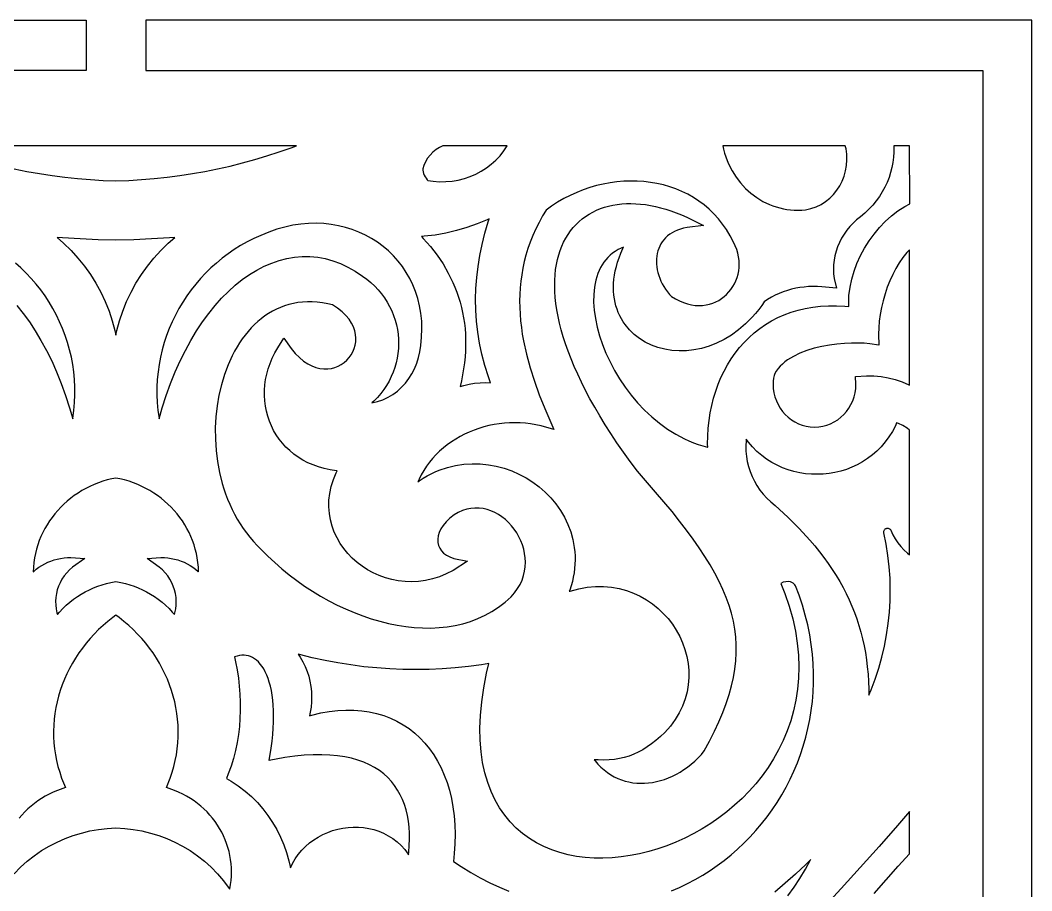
# Model space of a CAD drawing. Extents: x -375 to 375, y -1025 to 1025.
# Drawn here: x -207.8 to -125, y 853.7 to 925 of the extents above; entities that cross this region are included whole.
import ezdxf

# ---------------------------------------------------------------- set-up
doc = ezdxf.new("R2010")
doc.units = 0
doc.layers.add('LAYER_10', color=1, linetype='CONTINUOUS')

msp = doc.modelspace()

# ---------------------------------------------------------------- linework, layer by layer
at = {"layer": 'LAYER_10'}
for points in [[(-202.446, 925), (-202.446, 920.889), (-271, 920.889), (-271, 695.576), (-275, 695.576), (-275, 925)], [(-197.556, 925), (-197.556, 920.889), (-129.002, 920.889), (-129.002, 695.576), (-125.002, 695.576), (-125.002, 925)], [(-174.473, 913.701), (-174.645, 913.418), (-174.783, 913.115), (-174.872, 912.832), (-174.867, 912.728), (-174.844, 912.585), (-174.806, 912.446), (-174.753, 912.311), (-174.687, 912.181), (-174.607, 912.058), (-174.514, 911.943), (-174.465, 911.894), (-174.023, 911.823), (-173.499, 911.783), (-172.979, 911.786), (-172.466, 911.831), (-171.962, 911.916), (-171.469, 912.04), (-170.991, 912.203), (-170.528, 912.402), (-170.085, 912.636), (-169.662, 912.905), (-169.264, 913.208), (-168.891, 913.541), (-168.546, 913.906), (-168.232, 914.299), (-167.951, 914.721), (-167.951, 914.722), (-173.23, 914.722), (-173.491, 914.594), (-173.776, 914.412), (-174.037, 914.201), (-174.27, 913.963)], [(-137.247, 910.947), (-137.483, 910.576), (-137.744, 910.216), (-138.029, 909.868), (-138.339, 909.533), (-138.674, 909.211), (-139.029, 908.907), (-139.346, 908.654), (-139.632, 908.39), (-139.898, 908.105), (-140.144, 907.802), (-140.369, 907.483), (-140.57, 907.15), (-140.748, 906.806), (-140.9, 906.451), (-141.027, 906.088), (-141.125, 905.72), (-141.196, 905.347), (-141.237, 904.973), (-141.249, 904.599), (-141.229, 904.227), (-141.177, 903.858), (-140.99, 903.057), (-142.182, 903.185), (-142.55, 903.202), (-142.916, 903.205), (-143.277, 903.191), (-143.634, 903.162), (-143.986, 903.116), (-144.333, 903.054), (-144.675, 902.975), (-145.013, 902.878), (-145.347, 902.765), (-145.677, 902.634), (-146.002, 902.484), (-146.323, 902.317), (-146.639, 902.13), (-146.909, 901.953), (-147.115, 901.654), (-147.366, 901.319), (-147.624, 901), (-147.891, 900.696), (-148.437, 900.143), (-149.008, 899.654), (-149.596, 899.228), (-150.198, 898.865), (-150.811, 898.564), (-151.429, 898.323), (-152.05, 898.141), (-152.67, 898.017), (-153.284, 897.949), (-153.89, 897.936), (-154.483, 897.977), (-155.06, 898.07), (-155.616, 898.215), (-156.148, 898.409), (-156.652, 898.653), (-157.125, 898.944), (-157.561, 899.282), (-157.957, 899.665), (-158.306, 900.089), (-158.466, 900.321), (-158.611, 900.561), (-158.742, 900.811), (-158.86, 901.07), (-158.963, 901.339), (-159.052, 901.617), (-159.125, 901.903), (-159.182, 902.199), (-159.223, 902.502), (-159.247, 902.814), (-159.255, 903.133), (-159.244, 903.46), (-159.216, 903.794), (-159.169, 904.134), (-159.104, 904.481), (-159.02, 904.835), (-158.916, 905.195), (-158.793, 905.561), (-158.649, 905.933), (-158.485, 906.31), (-158.43, 906.423), (-158.621, 906.345), (-158.871, 906.22), (-159.105, 906.081), (-159.323, 905.929), (-159.525, 905.763), (-159.713, 905.584), (-159.885, 905.393), (-160.044, 905.19), (-160.188, 904.974), (-160.318, 904.747), (-160.435, 904.508), (-160.538, 904.259), (-160.628, 903.998), (-160.704, 903.728), (-160.766, 903.447), (-160.815, 903.162), (-160.874, 902.553), (-160.88, 901.918), (-160.835, 901.258), (-160.738, 900.578), (-160.592, 899.881), (-160.398, 899.174), (-160.157, 898.46), (-159.87, 897.745), (-159.539, 897.033), (-159.166, 896.329), (-158.751, 895.638), (-158.297, 894.964), (-157.806, 894.312), (-157.278, 893.686), (-156.716, 893.09), (-156.121, 892.531), (-155.494, 892.011), (-154.838, 891.535), (-154.151, 891.106), (-153.801, 890.913), (-153.443, 890.732), (-153.078, 890.566), (-152.708, 890.414), (-152.331, 890.278), (-151.949, 890.158), (-151.561, 890.053), (-151.537, 890.048), (-151.545, 890.308), (-151.534, 890.961), (-151.495, 891.603), (-151.428, 892.235), (-151.333, 892.856), (-151.21, 893.464), (-151.06, 894.058), (-150.884, 894.638), (-150.681, 895.202), (-150.452, 895.75), (-150.197, 896.28), (-149.917, 896.792), (-149.611, 897.284), (-149.281, 897.755), (-148.927, 898.205), (-148.549, 898.632), (-148.147, 899.035), (-147.722, 899.413), (-147.275, 899.765), (-146.805, 900.09), (-146.313, 900.387), (-145.801, 900.654), (-145.267, 900.892), (-144.713, 901.098), (-144.14, 901.273), (-143.547, 901.414), (-142.936, 901.521), (-142.306, 901.593), (-141.659, 901.629), (-140.994, 901.629), (-140.312, 901.591), (-139.983, 901.554), (-139.993, 901.826), (-139.969, 902.479), (-139.885, 903.14), (-139.747, 903.799), (-139.556, 904.453), (-139.315, 905.098), (-139.029, 905.728), (-138.699, 906.341), (-138.328, 906.93), (-137.92, 907.493), (-137.476, 908.025), (-137, 908.52), (-136.495, 908.976), (-135.962, 909.386), (-135.404, 909.746), (-135, 909.959), (-135.002, 914.722), (-136.3, 914.722), (-136.294, 914.631), (-136.294, 914.203), (-136.32, 913.778), (-136.374, 913.355), (-136.454, 912.937), (-136.561, 912.524), (-136.693, 912.118), (-136.852, 911.719), (-137.037, 911.328)], [(-150.297, 914.722), (-150.235, 914.433), (-150.152, 914.122), (-150.056, 913.818), (-149.947, 913.521), (-149.827, 913.235), (-149.545, 912.678), (-149.219, 912.158), (-148.851, 911.676), (-148.442, 911.234), (-147.998, 910.834), (-147.521, 910.48), (-147.013, 910.173), (-146.476, 909.916), (-146.204, 909.809), (-145.922, 909.714), (-145.636, 909.634), (-145.345, 909.567), (-145.05, 909.516), (-144.751, 909.479), (-144.448, 909.457), (-144.142, 909.451), (-143.833, 909.461), (-143.534, 909.486), (-143.084, 909.584), (-142.659, 909.731), (-142.26, 909.924), (-141.89, 910.158), (-141.549, 910.43), (-141.241, 910.738), (-140.966, 911.077), (-140.727, 911.444), (-140.526, 911.836), (-140.364, 912.247), (-140.243, 912.676), (-140.166, 913.117), (-140.133, 913.567), (-140.148, 914.023), (-140.211, 914.481), (-140.271, 914.722)], [(-153.387, 869.436), (-153.599, 868.862), (-153.869, 868.298), (-154.2, 867.747), (-154.591, 867.214), (-155.045, 866.698), (-155.417, 866.354), (-155.777, 866.045), (-156.136, 865.763), (-156.496, 865.509), (-156.858, 865.282), (-157.224, 865.081), (-157.597, 864.909), (-157.978, 864.763), (-158.369, 864.644), (-158.77, 864.552), (-159.184, 864.487), (-159.611, 864.447), (-160.054, 864.432), (-160.515, 864.442), (-160.826, 864.464), (-160.764, 864.382), (-160.527, 864.107), (-160.279, 863.856), (-160.021, 863.627), (-159.753, 863.421), (-159.477, 863.238), (-159.193, 863.076), (-158.901, 862.936), (-158.602, 862.817), (-158.298, 862.719), (-157.987, 862.642), (-157.672, 862.585), (-157.353, 862.549), (-157.031, 862.533), (-156.706, 862.538), (-156.379, 862.562), (-156.051, 862.606), (-155.722, 862.67), (-155.395, 862.753), (-155.068, 862.856), (-154.744, 862.978), (-154.422, 863.118), (-154.105, 863.278), (-153.792, 863.456), (-153.484, 863.652), (-153.183, 863.866), (-152.889, 864.098), (-152.603, 864.348), (-152.326, 864.616), (-152.058, 864.9), (-151.817, 865.183), (-151.385, 865.985), (-150.981, 866.789), (-150.619, 867.571), (-150.299, 868.332), (-150.021, 869.074), (-149.783, 869.799), (-149.587, 870.508), (-149.43, 871.202), (-149.314, 871.884), (-149.237, 872.555), (-149.2, 873.216), (-149.202, 873.871), (-149.242, 874.519), (-149.321, 875.164), (-149.439, 875.808), (-149.595, 876.451), (-149.79, 877.097), (-150.023, 877.746), (-150.294, 878.4), (-150.605, 879.061), (-150.953, 879.73), (-151.34, 880.409), (-151.765, 881.1), (-152.229, 881.803), (-152.73, 882.52), (-153.27, 883.254), (-153.847, 884.004), (-154.461, 884.772), (-155.802, 886.373), (-157.301, 888.076), (-157.891, 888.872), (-158.446, 889.647), (-158.971, 890.408), (-159.468, 891.157), (-159.937, 891.892), (-160.379, 892.613), (-160.793, 893.322), (-161.18, 894.017), (-161.541, 894.698), (-161.876, 895.366), (-162.185, 896.021), (-162.469, 896.661), (-162.729, 897.288), (-162.964, 897.901), (-163.176, 898.5), (-163.363, 899.086), (-163.528, 899.657), (-163.67, 900.214), (-163.79, 900.758), (-163.888, 901.287), (-163.964, 901.802), (-164.02, 902.303), (-164.054, 902.789), (-164.068, 903.261), (-164.062, 903.718), (-164.037, 904.161), (-163.992, 904.59), (-163.928, 905.003), (-163.845, 905.402), (-163.744, 905.785), (-163.625, 906.153), (-163.488, 906.506), (-163.335, 906.843), (-163.164, 907.164), (-162.977, 907.469), (-162.775, 907.757), (-162.557, 908.029), (-162.324, 908.283), (-162.076, 908.521), (-161.815, 908.741), (-161.541, 908.944), (-161.255, 909.129), (-160.956, 909.296), (-160.646, 909.446), (-160.325, 909.577), (-159.994, 909.691), (-159.653, 909.787), (-159.303, 909.865), (-158.945, 909.924), (-158.578, 909.966), (-158.203, 909.99), (-157.821, 909.996), (-157.432, 909.984), (-157.036, 909.954), (-156.635, 909.906), (-156.228, 909.84), (-155.815, 909.756), (-155.398, 909.653), (-154.977, 909.533), (-154.552, 909.394), (-154.123, 909.237), (-153.691, 909.062), (-153.257, 908.868), (-151.894, 908.206), (-153.227, 908.033), (-153.51, 907.977), (-153.774, 907.905), (-154.02, 907.817), (-154.248, 907.716), (-154.458, 907.603), (-154.651, 907.476), (-154.826, 907.339), (-154.986, 907.191), (-155.129, 907.033), (-155.257, 906.866), (-155.37, 906.69), (-155.467, 906.506), (-155.55, 906.314), (-155.617, 906.115), (-155.67, 905.909), (-155.708, 905.697), (-155.73, 905.48), (-155.738, 905.259), (-155.731, 905.033), (-155.708, 904.805), (-155.671, 904.575), (-155.618, 904.344), (-155.551, 904.112), (-155.468, 903.881), (-155.37, 903.652), (-155.258, 903.424), (-155.13, 903.2), (-154.988, 902.98), (-154.831, 902.764), (-154.659, 902.554), (-154.496, 902.377), (-154.181, 902.188), (-153.843, 902.017), (-153.511, 901.88), (-153.185, 901.776), (-152.866, 901.704), (-152.554, 901.66), (-152.251, 901.644), (-151.957, 901.656), (-151.672, 901.692), (-151.397, 901.753), (-151.132, 901.836), (-150.879, 901.941), (-150.637, 902.067), (-150.408, 902.212), (-150.193, 902.375), (-149.992, 902.556), (-149.806, 902.753), (-149.636, 902.964), (-149.483, 903.19), (-149.348, 903.427), (-149.231, 903.676), (-149.134, 903.935), (-149.057, 904.203), (-149.002, 904.478), (-148.968, 904.76), (-148.958, 905.048), (-148.971, 905.34), (-149.008, 905.635), (-149.071, 905.932), (-149.161, 906.231), (-149.278, 906.529), (-149.427, 906.835), (-149.701, 907.363), (-149.999, 907.856), (-150.322, 908.319), (-150.668, 908.753), (-151.037, 909.158), (-151.427, 909.534), (-151.838, 909.881), (-152.267, 910.199), (-152.713, 910.49), (-153.177, 910.751), (-153.655, 910.985), (-154.147, 911.19), (-154.651, 911.367), (-155.167, 911.515), (-155.692, 911.636), (-156.226, 911.728), (-156.767, 911.792), (-157.314, 911.829), (-157.866, 911.837), (-158.42, 911.817), (-158.976, 911.77), (-159.532, 911.694), (-160.087, 911.591), (-160.64, 911.461), (-161.189, 911.302), (-161.733, 911.117), (-162.27, 910.903), (-162.799, 910.663), (-163.318, 910.395), (-163.827, 910.101), (-164.324, 909.779), (-164.763, 909.463), (-165.055, 908.978), (-165.348, 908.445), (-165.614, 907.912), (-165.854, 907.378), (-166.068, 906.845), (-166.257, 906.311), (-166.421, 905.777), (-166.562, 905.242), (-166.679, 904.707), (-166.774, 904.17), (-166.848, 903.634), (-166.9, 903.096), (-166.931, 902.557), (-166.942, 902.018), (-166.934, 901.477), (-166.907, 900.935), (-166.862, 900.392), (-166.8, 899.848), (-166.72, 899.302), (-166.624, 898.758), (-166.384, 897.658), (-166.086, 896.556), (-165.735, 895.448), (-165.334, 894.335), (-164.89, 893.217), (-164.151, 891.497), (-165.189, 891.789), (-165.613, 891.885), (-166.039, 891.959), (-166.468, 892.012), (-166.898, 892.045), (-167.329, 892.056), (-167.758, 892.048), (-168.186, 892.019), (-168.612, 891.971), (-169.034, 891.903), (-169.452, 891.816), (-169.865, 891.711), (-170.271, 891.588), (-170.671, 891.446), (-171.062, 891.287), (-171.444, 891.111), (-171.816, 890.918), (-172.178, 890.709), (-172.527, 890.484), (-172.864, 890.243), (-173.188, 889.986), (-173.496, 889.715), (-173.79, 889.43), (-174.067, 889.13), (-174.328, 888.816), (-174.57, 888.49), (-174.794, 888.15), (-174.998, 887.797), (-175.181, 887.432), (-175.272, 887.222), (-175.16, 887.302), (-174.841, 887.507), (-174.518, 887.696), (-174.192, 887.867), (-173.862, 888.022), (-173.528, 888.161), (-172.861, 888.387), (-172.187, 888.551), (-171.51, 888.654), (-170.835, 888.697), (-170.165, 888.684), (-169.502, 888.616), (-168.851, 888.496), (-168.214, 888.325), (-167.593, 888.106), (-166.993, 887.842), (-166.416, 887.533), (-165.864, 887.183), (-165.342, 886.793), (-164.852, 886.366), (-164.397, 885.902), (-163.98, 885.405), (-163.605, 884.877), (-163.274, 884.318), (-162.991, 883.732), (-162.759, 883.121), (-162.582, 882.486), (-162.463, 881.835), (-162.426, 881.496), (-162.404, 881.157), (-162.399, 880.815), (-162.41, 880.468), (-162.438, 880.118), (-162.482, 879.766), (-162.545, 879.41), (-162.625, 879.053), (-162.724, 878.693), (-162.841, 878.332), (-162.872, 878.249), (-162.799, 878.275), (-162.094, 878.46), (-161.402, 878.58), (-160.724, 878.639), (-160.063, 878.639), (-159.421, 878.583), (-158.799, 878.473), (-158.2, 878.312), (-157.625, 878.104), (-157.076, 877.851), (-156.556, 877.556), (-156.064, 877.222), (-155.604, 876.851), (-155.177, 876.448), (-154.785, 876.013), (-154.428, 875.551), (-154.11, 875.064), (-153.831, 874.555), (-153.593, 874.026), (-153.399, 873.481), (-153.249, 872.922), (-153.145, 872.351), (-153.09, 871.773), (-153.084, 871.189), (-153.131, 870.603), (-153.231, 870.017)], [(-171.813, 895.018), (-171.506, 895.111), (-171.067, 895.212), (-170.624, 895.283), (-170.177, 895.325), (-169.728, 895.337), (-169.319, 895.32), (-169.49, 895.8), (-169.781, 896.734), (-170.024, 897.656), (-170.22, 898.567), (-170.37, 899.472), (-170.474, 900.37), (-170.534, 901.264), (-170.55, 902.155), (-170.523, 903.047), (-170.454, 903.94), (-170.344, 904.836), (-170.194, 905.738), (-170.005, 906.647), (-169.777, 907.565), (-169.511, 908.496), (-169.429, 908.752), (-169.592, 908.673), (-170.416, 908.328), (-171.258, 908.029), (-172.115, 907.778), (-172.986, 907.574), (-173.868, 907.419), (-174.759, 907.313), (-174.983, 907.298), (-174.827, 907.139), (-174.24, 906.466), (-173.702, 905.77), (-173.216, 905.049), (-172.782, 904.303), (-172.404, 903.535), (-172.234, 903.138), (-172.079, 902.737), (-171.939, 902.33), (-171.814, 901.917), (-171.703, 901.497), (-171.608, 901.071), (-171.528, 900.639), (-171.463, 900.201), (-171.414, 899.756), (-171.381, 899.305), (-171.364, 898.848), (-171.363, 898.384), (-171.379, 897.915), (-171.411, 897.439), (-171.46, 896.957), (-171.525, 896.468), (-171.608, 895.973), (-171.708, 895.472)], [(-179.127, 903.52), (-178.812, 903.228), (-178.52, 902.921), (-178.252, 902.6), (-178.007, 902.267), (-177.786, 901.923), (-177.589, 901.569), (-177.414, 901.206), (-177.264, 900.835), (-177.137, 900.457), (-177.034, 900.074), (-176.954, 899.687), (-176.898, 899.297), (-176.865, 898.904), (-176.856, 898.511), (-176.871, 898.117), (-176.909, 897.725), (-176.971, 897.335), (-177.056, 896.949), (-177.165, 896.568), (-177.297, 896.192), (-177.453, 895.823), (-177.633, 895.463), (-177.835, 895.111), (-178.062, 894.77), (-178.311, 894.441), (-178.584, 894.124), (-178.88, 893.821), (-179.049, 893.668), (-178.587, 893.781), (-178.14, 893.938), (-177.717, 894.137), (-177.319, 894.373), (-176.948, 894.646), (-176.605, 894.953), (-176.292, 895.292), (-176.009, 895.66), (-175.758, 896.056), (-175.541, 896.476), (-175.359, 896.92), (-175.214, 897.384), (-175.107, 897.866), (-175.038, 898.373), (-174.967, 899.062), (-174.942, 899.729), (-174.963, 900.379), (-175.026, 901.01), (-175.13, 901.622), (-175.275, 902.213), (-175.458, 902.783), (-175.677, 903.332), (-175.932, 903.857), (-176.22, 904.359), (-176.541, 904.836), (-176.893, 905.288), (-177.274, 905.713), (-177.683, 906.111), (-178.119, 906.48), (-178.579, 906.819), (-179.063, 907.128), (-179.569, 907.406), (-180.096, 907.65), (-180.642, 907.861), (-181.205, 908.038), (-181.784, 908.178), (-182.378, 908.282), (-182.985, 908.348), (-183.603, 908.375), (-184.231, 908.362), (-184.868, 908.309), (-185.512, 908.213), (-186.162, 908.074), (-186.815, 907.891), (-187.472, 907.662), (-188.134, 907.385), (-188.701, 907.13), (-189.252, 906.851), (-189.788, 906.549), (-190.308, 906.225), (-190.813, 905.88), (-191.3, 905.513), (-191.77, 905.126), (-192.223, 904.721), (-192.656, 904.296), (-193.071, 903.854), (-193.466, 903.394), (-193.841, 902.918), (-194.195, 902.427), (-194.528, 901.92), (-194.838, 901.4), (-195.127, 900.866), (-195.392, 900.32), (-195.633, 899.762), (-195.85, 899.193), (-196.042, 898.614), (-196.209, 898.025), (-196.35, 897.427), (-196.464, 896.821), (-196.551, 896.208), (-196.611, 895.588), (-196.642, 894.962), (-196.644, 894.331), (-196.617, 893.695), (-196.56, 893.056), (-196.472, 892.414), (-196.465, 892.375), (-196.209, 893.267), (-195.879, 894.286), (-195.523, 895.266), (-195.142, 896.207), (-194.738, 897.108), (-194.311, 897.968), (-193.863, 898.787), (-193.395, 899.564), (-192.908, 900.298), (-192.404, 900.988), (-191.882, 901.635), (-191.345, 902.236), (-190.794, 902.792), (-190.229, 903.302), (-189.653, 903.764), (-189.065, 904.178), (-188.467, 904.544), (-187.86, 904.86), (-187.246, 905.125), (-186.626, 905.339), (-186, 905.5), (-185.372, 905.608), (-184.741, 905.661), (-184.109, 905.659), (-183.479, 905.602), (-182.852, 905.487), (-182.229, 905.315), (-181.613, 905.086), (-181.004, 904.799), (-180.404, 904.453), (-179.821, 904.052), (-179.465, 903.796)], [(-199.437, 901.197), (-199.124, 901.974), (-198.765, 902.73), (-198.361, 903.466), (-197.914, 904.178), (-197.425, 904.865), (-196.893, 905.524), (-196.321, 906.155), (-195.709, 906.754), (-195.182, 907.214), (-195.624, 907.179), (-197.079, 907.092), (-198.537, 907.034), (-200, 907.003), (-201.463, 907.034), (-202.921, 907.092), (-204.376, 907.179), (-204.818, 907.214), (-204.29, 906.754), (-203.679, 906.155), (-203.107, 905.524), (-202.575, 904.865), (-202.086, 904.178), (-201.639, 903.466), (-201.235, 902.73), (-200.876, 901.974), (-200.563, 901.197), (-200.297, 900.404), (-200.078, 899.594), (-200, 899.218), (-199.922, 899.594), (-199.703, 900.404)], [(-135.002, 895.113), (-135.002, 906.217), (-135.223, 905.986), (-135.547, 905.585), (-135.85, 905.149), (-136.13, 904.683), (-136.388, 904.189), (-136.622, 903.674), (-136.831, 903.14), (-137.015, 902.594), (-137.173, 902.039), (-137.304, 901.479), (-137.408, 900.92), (-137.485, 900.366), (-137.533, 899.821), (-137.552, 899.291), (-137.535, 898.408), (-138.272, 898.514), (-138.717, 898.552), (-139.218, 898.571), (-139.766, 898.569), (-140.348, 898.542), (-140.955, 898.489), (-141.575, 898.406), (-142.199, 898.293), (-142.815, 898.146), (-143.414, 897.964), (-143.984, 897.744), (-144.52, 897.485), (-144.765, 897.343), (-144.999, 897.19), (-145.219, 897.027), (-145.423, 896.853), (-145.611, 896.67), (-145.781, 896.477), (-145.932, 896.273), (-146.05, 896.082), (-146.1, 895.911), (-146.146, 895.694), (-146.175, 895.462), (-146.186, 895.22), (-146.168, 894.858), (-146.116, 894.507), (-146.033, 894.169), (-145.918, 893.844), (-145.775, 893.536), (-145.605, 893.245), (-145.409, 892.973), (-145.19, 892.723), (-144.949, 892.495), (-144.687, 892.292), (-144.407, 892.116), (-144.111, 891.967), (-143.8, 891.849), (-143.475, 891.762), (-143.138, 891.709), (-142.791, 891.691), (-142.444, 891.709), (-142.107, 891.762), (-141.783, 891.849), (-141.471, 891.967), (-141.175, 892.116), (-140.895, 892.292), (-140.634, 892.495), (-140.392, 892.723), (-140.173, 892.973), (-139.977, 893.245), (-139.807, 893.536), (-139.664, 893.844), (-139.55, 894.169), (-139.466, 894.507), (-139.414, 894.858), (-139.397, 895.219), (-139.428, 895.825), (-138.542, 895.89), (-137.941, 895.885), (-137.345, 895.831), (-136.757, 895.73), (-136.18, 895.582), (-135.618, 895.389), (-135.074, 895.151)], [(-180.355, 898.684), (-180.345, 898.979), (-180.372, 899.281), (-180.44, 899.587), (-180.55, 899.898), (-180.707, 900.21), (-180.913, 900.523), (-181.171, 900.833), (-181.485, 901.139), (-181.859, 901.436), (-182.261, 901.701), (-182.658, 901.793), (-183.089, 901.868), (-183.511, 901.919), (-183.922, 901.945), (-184.324, 901.947), (-184.716, 901.925), (-185.098, 901.881), (-185.47, 901.815), (-185.832, 901.728), (-186.185, 901.62), (-186.528, 901.492), (-186.861, 901.345), (-187.185, 901.178), (-187.499, 900.993), (-187.803, 900.791), (-188.097, 900.57), (-188.382, 900.333), (-188.656, 900.08), (-188.92, 899.811), (-189.174, 899.527), (-189.417, 899.228), (-189.65, 898.916), (-189.872, 898.59), (-190.084, 898.251), (-190.284, 897.9), (-190.471, 897.54), (-190.816, 896.781), (-191.113, 895.986), (-191.362, 895.158), (-191.562, 894.302), (-191.713, 893.423), (-191.813, 892.528), (-191.86, 891.62), (-191.856, 890.706), (-191.798, 889.79), (-191.685, 888.878), (-191.518, 887.975), (-191.294, 887.083), (-191.162, 886.648), (-191.015, 886.217), (-190.854, 885.791), (-190.678, 885.372), (-190.488, 884.96), (-190.283, 884.557), (-190.064, 884.162), (-189.83, 883.777), (-189.581, 883.401), (-189.317, 883.036), (-189.039, 882.682), (-188.745, 882.339), (-188.435, 882.009), (-188.104, 881.686), (-187.556, 881.132), (-186.991, 880.602), (-186.407, 880.091), (-185.803, 879.6), (-185.183, 879.13), (-184.547, 878.681), (-183.897, 878.256), (-183.235, 877.854), (-182.562, 877.478), (-181.879, 877.127), (-181.189, 876.803), (-180.493, 876.507), (-179.791, 876.239), (-179.087, 876.001), (-178.382, 875.794), (-177.676, 875.618), (-176.972, 875.475), (-176.272, 875.365), (-175.576, 875.289), (-174.886, 875.249), (-174.204, 875.244), (-173.532, 875.276), (-172.871, 875.346), (-172.221, 875.455), (-171.586, 875.602), (-170.966, 875.79), (-170.362, 876.019), (-169.776, 876.29), (-169.21, 876.604), (-168.663, 876.961), (-168.138, 877.363), (-167.641, 877.807), (-167.354, 878.134), (-167.109, 878.474), (-166.906, 878.822), (-166.744, 879.176), (-166.621, 879.535), (-166.535, 879.897), (-166.484, 880.26), (-166.467, 880.625), (-166.483, 880.988), (-166.53, 881.348), (-166.607, 881.703), (-166.712, 882.051), (-166.843, 882.391), (-167.001, 882.719), (-167.182, 883.034), (-167.385, 883.334), (-167.609, 883.616), (-167.852, 883.88), (-168.111, 884.122), (-168.387, 884.34), (-168.675, 884.534), (-168.976, 884.7), (-169.286, 884.837), (-169.605, 884.944), (-169.931, 885.02), (-170.262, 885.061), (-170.598, 885.067), (-170.937, 885.037), (-171.278, 884.967), (-171.621, 884.857), (-171.965, 884.703), (-172.305, 884.505), (-172.663, 884.23), (-172.966, 883.942), (-173.21, 883.649), (-173.398, 883.354), (-173.532, 883.064), (-173.615, 882.781), (-173.65, 882.51), (-173.639, 882.252), (-173.585, 882.008), (-173.489, 881.781), (-173.351, 881.57), (-173.169, 881.378), (-172.94, 881.207), (-172.664, 881.063), (-172.34, 880.95), (-171.197, 880.717), (-172.389, 879.966), (-172.947, 879.677), (-173.51, 879.443), (-174.077, 879.262), (-174.645, 879.134), (-175.211, 879.056), (-175.772, 879.026), (-176.327, 879.042), (-176.874, 879.103), (-177.408, 879.206), (-177.93, 879.351), (-178.435, 879.534), (-178.922, 879.754), (-179.389, 880.009), (-179.833, 880.297), (-180.252, 880.617), (-180.644, 880.967), (-181.007, 881.345), (-181.338, 881.749), (-181.635, 882.178), (-181.895, 882.629), (-182.116, 883.101), (-182.297, 883.593), (-182.433, 884.102), (-182.522, 884.626), (-182.563, 885.162), (-182.552, 885.709), (-182.488, 886.265), (-182.368, 886.826), (-182.191, 887.391), (-181.954, 887.957), (-181.879, 888.1), (-181.943, 888.106), (-182.451, 888.186), (-182.939, 888.294), (-183.407, 888.43), (-183.855, 888.593), (-184.281, 888.781), (-184.686, 888.993), (-185.068, 889.229), (-185.428, 889.486), (-185.765, 889.765), (-186.078, 890.062), (-186.367, 890.378), (-186.632, 890.711), (-186.871, 891.06), (-187.085, 891.424), (-187.273, 891.801), (-187.435, 892.189), (-187.571, 892.589), (-187.679, 892.998), (-187.76, 893.415), (-187.813, 893.839), (-187.838, 894.269), (-187.835, 894.704), (-187.803, 895.141), (-187.742, 895.581), (-187.652, 896.021), (-187.532, 896.461), (-187.382, 896.899), (-187.201, 897.334), (-186.991, 897.765), (-186.749, 898.191), (-186.24, 898.974), (-185.651, 898.132), (-185.315, 897.728), (-184.975, 897.386), (-184.633, 897.104), (-184.291, 896.877), (-183.952, 896.703), (-183.618, 896.577), (-183.29, 896.497), (-182.97, 896.46), (-182.66, 896.462), (-182.36, 896.501), (-182.073, 896.575), (-181.8, 896.681), (-181.544, 896.816), (-181.307, 896.98), (-181.09, 897.168), (-180.897, 897.379), (-180.73, 897.61), (-180.59, 897.859), (-180.479, 898.122), (-180.4, 898.398)], [(-136.542, 883.243), (-136.375, 882.879), (-136.187, 882.542), (-135.973, 882.221), (-135.733, 881.917), (-135.469, 881.633), (-135.183, 881.368), (-135.002, 881.226), (-135.002, 891.437), (-135.212, 891.612), (-135.55, 891.827), (-135.918, 891.998), (-136.073, 892.046), (-136.174, 891.808), (-136.42, 891.336), (-136.695, 890.892), (-136.998, 890.477), (-137.327, 890.091), (-137.68, 889.736), (-138.055, 889.41), (-138.449, 889.115), (-138.861, 888.85), (-139.288, 888.615), (-139.73, 888.41), (-140.183, 888.236), (-140.646, 888.093), (-141.117, 887.98), (-141.594, 887.898), (-142.075, 887.847), (-142.559, 887.827), (-143.044, 887.838), (-143.527, 887.88), (-144.007, 887.954), (-144.482, 888.06), (-144.95, 888.197), (-145.409, 888.366), (-145.857, 888.568), (-146.293, 888.802), (-146.714, 889.069), (-147.118, 889.368), (-147.504, 889.7), (-147.868, 890.065), (-148.21, 890.463), (-148.387, 890.704), (-148.403, 890.578), (-148.424, 890.147), (-148.414, 889.718), (-148.372, 889.293), (-148.301, 888.872), (-148.199, 888.459), (-148.068, 888.053), (-147.908, 887.657), (-147.72, 887.273), (-147.504, 886.9), (-147.261, 886.542), (-146.99, 886.2), (-146.694, 885.874), (-146.372, 885.568), (-146.009, 885.269), (-144.987, 884.325), (-144.045, 883.384), (-143.18, 882.443), (-142.774, 881.968), (-142.387, 881.492), (-142.019, 881.013), (-141.669, 880.532), (-141.337, 880.047), (-141.024, 879.558), (-140.728, 879.065), (-140.451, 878.567), (-140.191, 878.063), (-139.949, 877.554), (-139.724, 877.039), (-139.517, 876.517), (-139.327, 875.989), (-139.154, 875.453), (-138.998, 874.91), (-138.859, 874.358), (-138.737, 873.798), (-138.631, 873.229), (-138.542, 872.651), (-138.469, 872.063), (-138.412, 871.465), (-138.371, 870.856), (-138.345, 870.236), (-138.338, 869.752), (-138.153, 870.186), (-137.823, 871.067), (-137.531, 871.959), (-137.278, 872.86), (-137.064, 873.768), (-136.889, 874.684), (-136.754, 875.606), (-136.658, 876.532), (-136.602, 877.462), (-136.586, 878.394), (-136.61, 879.326), (-136.674, 880.259), (-136.778, 881.19), (-136.923, 882.119), (-137.11, 883.05), (-137.117, 883.115), (-137.112, 883.175), (-137.097, 883.23), (-137.073, 883.278), (-137.04, 883.321), (-137.001, 883.356), (-136.957, 883.384), (-136.909, 883.405), (-136.859, 883.418), (-136.807, 883.422), (-136.755, 883.417), (-136.704, 883.403), (-136.656, 883.379), (-136.612, 883.345), (-136.574, 883.299)], [(-204.573, 878.958), (-204.7, 878.667), (-204.801, 878.367), (-204.875, 878.061), (-204.922, 877.749), (-204.94, 877.434), (-204.931, 877.118), (-204.893, 876.803), (-204.827, 876.489), (-204.785, 876.353), (-204.617, 876.551), (-204.347, 876.839), (-204.066, 877.11), (-203.773, 877.364), (-203.471, 877.602), (-203.159, 877.822), (-202.839, 878.025), (-202.511, 878.212), (-202.175, 878.382), (-201.833, 878.535), (-201.485, 878.671), (-201.132, 878.79), (-200.774, 878.893), (-200.413, 878.979), (-200, 879.057), (-199.587, 878.979), (-199.225, 878.893), (-198.868, 878.79), (-198.515, 878.671), (-198.167, 878.535), (-197.825, 878.382), (-197.489, 878.212), (-197.161, 878.025), (-196.84, 877.822), (-196.529, 877.602), (-196.226, 877.364), (-195.934, 877.11), (-195.653, 876.839), (-195.383, 876.551), (-195.215, 876.353), (-195.173, 876.489), (-195.106, 876.803), (-195.069, 877.118), (-195.06, 877.434), (-195.078, 877.749), (-195.125, 878.061), (-195.199, 878.367), (-195.3, 878.667), (-195.427, 878.958), (-195.581, 879.239), (-195.761, 879.508), (-195.966, 879.763), (-196.196, 880.002), (-196.452, 880.224), (-197.454, 880.947), (-196.311, 881.009), (-196.028, 881.006), (-195.748, 880.986), (-195.471, 880.947), (-195.198, 880.892), (-194.931, 880.82), (-194.669, 880.731), (-194.414, 880.627), (-194.166, 880.506), (-193.926, 880.37), (-193.696, 880.219), (-193.475, 880.054), (-193.265, 879.873), (-193.23, 879.84), (-193.23, 879.858), (-193.249, 880.236), (-193.285, 880.61), (-193.34, 880.979), (-193.411, 881.343), (-193.5, 881.7), (-193.605, 882.052), (-193.727, 882.397), (-193.864, 882.735), (-194.016, 883.065), (-194.184, 883.388), (-194.366, 883.702), (-194.562, 884.008), (-194.772, 884.305), (-194.995, 884.592), (-195.231, 884.869), (-195.48, 885.136), (-195.741, 885.392), (-196.014, 885.637), (-196.298, 885.87), (-196.593, 886.09), (-196.898, 886.298), (-197.214, 886.493), (-197.539, 886.675), (-197.873, 886.843), (-198.216, 886.996), (-198.568, 887.135), (-198.928, 887.258), (-199.295, 887.366), (-199.669, 887.458), (-200, 887.523), (-200.331, 887.458), (-200.705, 887.366), (-201.072, 887.258), (-201.432, 887.135), (-201.784, 886.996), (-202.127, 886.843), (-202.461, 886.675), (-202.786, 886.493), (-203.102, 886.298), (-203.407, 886.09), (-203.702, 885.87), (-203.986, 885.637), (-204.259, 885.392), (-204.52, 885.136), (-204.768, 884.869), (-205.005, 884.592), (-205.228, 884.305), (-205.438, 884.008), (-205.634, 883.702), (-205.816, 883.388), (-205.984, 883.065), (-206.136, 882.735), (-206.273, 882.397), (-206.395, 882.052), (-206.5, 881.7), (-206.589, 881.343), (-206.66, 880.979), (-206.715, 880.61), (-206.751, 880.236), (-206.77, 879.858), (-206.77, 879.84), (-206.735, 879.873), (-206.525, 880.054), (-206.304, 880.219), (-206.074, 880.37), (-205.834, 880.506), (-205.586, 880.627), (-205.331, 880.731), (-205.069, 880.82), (-204.802, 880.892), (-204.529, 880.947), (-204.252, 880.986), (-203.972, 881.006), (-203.689, 881.009), (-202.546, 880.947), (-203.548, 880.224), (-203.803, 880.002), (-204.034, 879.763), (-204.239, 879.508), (-204.419, 879.239)], [(-181.841, 858.774), (-181.42, 858.861), (-180.995, 858.918), (-180.568, 858.945), (-180.141, 858.941), (-179.715, 858.906), (-179.294, 858.839), (-178.879, 858.74), (-178.472, 858.609), (-178.077, 858.444), (-177.695, 858.246), (-177.328, 858.013), (-176.98, 857.746), (-176.652, 857.443), (-176.348, 857.106), (-176.07, 856.733), (-176.043, 856.689), (-176.017, 856.901), (-175.976, 857.431), (-175.958, 857.951), (-175.965, 858.46), (-175.996, 858.955), (-176.053, 859.436), (-176.135, 859.903), (-176.243, 860.354), (-176.377, 860.788), (-176.537, 861.205), (-176.723, 861.603), (-176.937, 861.983), (-177.178, 862.343), (-177.447, 862.682), (-177.745, 863.001), (-178.072, 863.298), (-178.429, 863.573), (-178.818, 863.824), (-179.238, 864.052), (-179.691, 864.254), (-180.178, 864.431), (-180.699, 864.579), (-181.255, 864.699), (-181.846, 864.79), (-182.474, 864.849), (-183.138, 864.876), (-183.838, 864.869), (-184.577, 864.828), (-185.353, 864.75), (-186.168, 864.636), (-187.442, 864.409), (-187.282, 865.422), (-187.208, 865.984), (-187.152, 866.527), (-187.113, 867.049), (-187.091, 867.551), (-187.085, 868.032), (-187.094, 868.493), (-187.118, 868.932), (-187.156, 869.35), (-187.208, 869.746), (-187.273, 870.121), (-187.35, 870.473), (-187.439, 870.803), (-187.539, 871.11), (-187.65, 871.394), (-187.77, 871.655), (-187.898, 871.893), (-188.035, 872.107), (-188.178, 872.298), (-188.327, 872.466), (-188.482, 872.61), (-188.642, 872.733), (-188.805, 872.833), (-188.973, 872.912), (-189.145, 872.97), (-189.322, 873.007), (-189.504, 873.024), (-189.691, 873.02), (-189.885, 872.994), (-190.085, 872.946), (-190.286, 872.876), (-190.198, 872.473), (-190.075, 871.814), (-189.976, 871.154), (-189.9, 870.491), (-189.848, 869.828), (-189.821, 869.164), (-189.819, 868.501), (-189.843, 867.84), (-189.894, 867.18), (-189.973, 866.522), (-190.079, 865.868), (-190.214, 865.218), (-190.379, 864.573), (-190.574, 863.934), (-190.799, 863.301), (-190.949, 862.936), (-190.569, 862.719), (-189.979, 862.327), (-189.423, 861.901), (-188.901, 861.444), (-188.415, 860.957), (-187.965, 860.441), (-187.55, 859.899), (-187.173, 859.333), (-186.832, 858.744), (-186.528, 858.134), (-186.263, 857.505), (-186.036, 856.859), (-185.847, 856.197), (-185.718, 855.611), (-185.554, 855.96), (-185.328, 856.351), (-185.072, 856.716), (-184.789, 857.054), (-184.482, 857.366), (-184.152, 857.651), (-183.803, 857.909), (-183.437, 858.138), (-183.055, 858.34), (-182.66, 858.514), (-182.255, 858.658)]]:
    msp.add_lwpolyline(points, close=True, dxfattribs=at)
for points in [[(-208.32, 912.837), (-207.293, 912.631), (-206.262, 912.448), (-205.225, 912.289), (-204.185, 912.152), (-203.141, 912.04), (-202.094, 911.951), (-201.044, 911.885), (-200, 911.844), (-198.956, 911.885), (-197.906, 911.951), (-196.859, 912.04), (-195.815, 912.152), (-194.775, 912.289), (-193.738, 912.448), (-192.707, 912.631), (-191.68, 912.837), (-190.658, 913.067), (-189.642, 913.32), (-188.632, 913.595), (-187.629, 913.894), (-186.633, 914.216), (-185.644, 914.56), (-185.21, 914.722), (-214.79, 914.722)], [(-208.118, 901.635), (-207.596, 900.988), (-207.091, 900.298), (-206.605, 899.564), (-206.137, 898.787), (-205.689, 897.968), (-205.262, 897.108), (-204.858, 896.207), (-204.477, 895.266), (-204.121, 894.286), (-203.791, 893.267), (-203.535, 892.375), (-203.528, 892.414), (-203.44, 893.056), (-203.383, 893.695), (-203.356, 894.331), (-203.358, 894.962), (-203.389, 895.588), (-203.449, 896.208), (-203.536, 896.821), (-203.65, 897.427), (-203.791, 898.025), (-203.958, 898.614), (-204.15, 899.193), (-204.367, 899.762), (-204.608, 900.32), (-204.873, 900.866), (-205.161, 901.4), (-205.472, 901.92), (-205.805, 902.427), (-206.159, 902.918), (-206.534, 903.394), (-206.929, 903.854), (-207.344, 904.296), (-207.777, 904.721), (-208.23, 905.126)], [(-154.504, 853.728), (-153.845, 854.011), (-153.2, 854.32), (-152.568, 854.654), (-151.95, 855.012), (-151.346, 855.394), (-150.758, 855.799), (-150.186, 856.226), (-149.63, 856.675), (-149.091, 857.145), (-148.57, 857.636), (-148.068, 858.146), (-147.585, 858.676), (-147.121, 859.224), (-146.678, 859.79), (-146.256, 860.373), (-145.855, 860.974), (-145.477, 861.59), (-145.121, 862.221), (-144.789, 862.868), (-144.481, 863.528), (-144.198, 864.202), (-143.941, 864.888), (-143.709, 865.587), (-143.504, 866.298), (-143.327, 867.019), (-143.177, 867.751), (-143.056, 868.493), (-142.964, 869.243), (-142.901, 870.002), (-142.87, 870.769), (-142.869, 871.544), (-142.9, 872.325), (-142.963, 873.112), (-143.059, 873.904), (-143.189, 874.701), (-143.353, 875.503), (-143.552, 876.308), (-143.787, 877.116), (-144.058, 877.927), (-144.355, 878.71), (-144.401, 878.778), (-144.462, 878.846), (-144.53, 878.904), (-144.595, 878.946), (-144.768, 879.016), (-144.953, 879.045), (-145.153, 879.035), (-145.359, 878.986), (-145.554, 878.902), (-145.225, 878.085), (-144.868, 877.036), (-144.579, 876.005), (-144.358, 874.993), (-144.201, 873.999), (-144.108, 873.025), (-144.075, 872.071), (-144.101, 871.139), (-144.183, 870.229), (-144.319, 869.341), (-144.506, 868.478), (-144.744, 867.638), (-145.029, 866.824), (-145.358, 866.036), (-145.73, 865.274), (-146.143, 864.539), (-146.593, 863.832), (-147.08, 863.153), (-147.599, 862.504), (-148.15, 861.883), (-148.729, 861.293), (-149.335, 860.734), (-149.966, 860.205), (-150.618, 859.709), (-151.291, 859.244), (-151.981, 858.813), (-152.687, 858.415), (-153.406, 858.05), (-154.136, 857.721), (-154.875, 857.426), (-155.62, 857.168), (-156.371, 856.945), (-157.124, 856.76), (-157.877, 856.612), (-158.628, 856.502), (-159.375, 856.431), (-160.116, 856.4), (-160.849, 856.409), (-161.571, 856.459), (-162.281, 856.55), (-162.976, 856.684), (-163.653, 856.861), (-164.311, 857.082), (-164.947, 857.348), (-165.559, 857.659), (-166.144, 858.017), (-166.699, 858.421), (-167.223, 858.873), (-167.713, 859.373), (-168.165, 859.92), (-168.578, 860.517), (-168.949, 861.161), (-169.276, 861.855), (-169.556, 862.597), (-169.788, 863.389), (-169.969, 864.23), (-170.097, 865.121), (-170.171, 866.063), (-170.187, 867.055), (-170.146, 868.098), (-170.043, 869.193), (-169.878, 870.34), (-169.648, 871.541), (-169.46, 872.339), (-170.072, 872.239), (-171.139, 872.097), (-172.208, 871.985), (-173.279, 871.906), (-174.351, 871.857), (-175.423, 871.839), (-176.495, 871.853), (-177.566, 871.898), (-178.635, 871.974), (-179.701, 872.081), (-180.764, 872.219), (-181.823, 872.387), (-182.877, 872.587), (-183.925, 872.818), (-184.968, 873.08), (-185.082, 873.112), (-184.906, 872.847), (-184.693, 872.474), (-184.507, 872.09), (-184.348, 871.696), (-184.216, 871.293), (-184.113, 870.883), (-184.037, 870.467), (-183.99, 870.047), (-183.972, 869.624), (-183.982, 869.2), (-184.022, 868.775), (-184.092, 868.352), (-184.159, 868.066), (-183.957, 868.124), (-183.234, 868.29), (-182.528, 868.411), (-181.837, 868.489), (-181.163, 868.524), (-180.507, 868.517), (-179.869, 868.468), (-179.25, 868.378), (-178.651, 868.247), (-178.074, 868.076), (-177.518, 867.866), (-176.985, 867.618), (-176.476, 867.332), (-175.991, 867.009), (-175.532, 866.65), (-175.1, 866.256), (-174.695, 865.828), (-174.319, 865.367), (-173.971, 864.874), (-173.653, 864.35), (-173.366, 863.795), (-173.109, 863.211), (-172.884, 862.599), (-172.691, 861.959), (-172.531, 861.293), (-172.404, 860.6), (-172.312, 859.883), (-172.254, 859.141), (-172.231, 858.375), (-172.244, 857.587), (-172.293, 856.776), (-172.359, 856.139), (-171.73, 855.717), (-170.949, 855.237), (-170.167, 854.798), (-169.384, 854.398), (-168.601, 854.037), (-167.819, 853.715)], [(-208.327, 855.125), (-207.806, 855.661), (-207.257, 856.155), (-206.682, 856.608), (-206.084, 857.02), (-205.464, 857.392), (-204.825, 857.721), (-204.17, 858.01), (-203.5, 858.258), (-202.817, 858.465), (-202.125, 858.631), (-201.425, 858.755), (-200.719, 858.839), (-200, 858.883), (-199.281, 858.839), (-198.575, 858.755), (-197.875, 858.631), (-197.182, 858.465), (-196.5, 858.258), (-195.83, 858.01), (-195.175, 857.721), (-194.536, 857.392), (-193.916, 857.02), (-193.318, 856.608), (-192.743, 856.155), (-192.194, 855.661), (-191.673, 855.125), (-191.183, 854.548), (-190.726, 853.931), (-190.679, 853.858), (-190.671, 853.894), (-190.61, 854.239), (-190.566, 854.584), (-190.54, 854.928), (-190.531, 855.271), (-190.54, 855.613), (-190.565, 855.952), (-190.607, 856.289), (-190.665, 856.623), (-190.739, 856.953), (-190.829, 857.279), (-190.934, 857.6), (-191.055, 857.916), (-191.191, 858.226), (-191.341, 858.53), (-191.507, 858.826), (-191.686, 859.116), (-191.88, 859.397), (-192.087, 859.67), (-192.308, 859.934), (-192.542, 860.188), (-192.789, 860.432), (-193.049, 860.665), (-193.321, 860.887), (-193.606, 861.097), (-193.903, 861.295), (-194.212, 861.479), (-194.532, 861.651), (-194.864, 861.808), (-195.206, 861.951), (-195.864, 862.189), (-195.556, 862.965), (-195.393, 863.439), (-195.253, 863.916), (-195.137, 864.395), (-195.043, 864.876), (-194.973, 865.359), (-194.924, 865.843), (-194.898, 866.327), (-194.893, 866.811), (-194.91, 867.294), (-194.948, 867.775), (-195.007, 868.254), (-195.086, 868.731), (-195.186, 869.204), (-195.307, 869.672), (-195.447, 870.137), (-195.607, 870.596), (-195.786, 871.049), (-195.984, 871.495), (-196.201, 871.934), (-196.436, 872.366), (-196.69, 872.789), (-196.962, 873.202), (-197.251, 873.606), (-197.558, 874), (-197.881, 874.383), (-198.222, 874.753), (-198.579, 875.112), (-198.953, 875.458), (-199.342, 875.79), (-199.748, 876.108), (-200, 876.29), (-200.252, 876.108), (-200.657, 875.79), (-201.047, 875.458), (-201.421, 875.112), (-201.778, 874.753), (-202.118, 874.383), (-202.442, 874), (-202.749, 873.606), (-203.038, 873.202), (-203.31, 872.789), (-203.564, 872.366), (-203.799, 871.934), (-204.016, 871.495), (-204.214, 871.049), (-204.393, 870.596), (-204.553, 870.137), (-204.693, 869.672), (-204.813, 869.204), (-204.914, 868.731), (-204.993, 868.254), (-205.052, 867.775), (-205.09, 867.294), (-205.107, 866.811), (-205.102, 866.327), (-205.076, 865.843), (-205.027, 865.359), (-204.956, 864.876), (-204.863, 864.395), (-204.747, 863.916), (-204.607, 863.439), (-204.444, 862.965), (-204.135, 862.189), (-204.794, 861.951), (-205.136, 861.808), (-205.468, 861.651), (-205.788, 861.479), (-206.097, 861.295), (-206.394, 861.097), (-206.679, 860.887), (-206.951, 860.665), (-207.211, 860.432), (-207.458, 860.188), (-207.692, 859.934), (-207.913, 859.67)], [(-137.916, 853.507), (-136.937, 854.643), (-135.938, 855.761), (-135.002, 856.772), (-135.002, 860.23), (-135.986, 859.093), (-137.511, 857.356), (-139.051, 855.632), (-140.604, 853.918), (-142.171, 852.217)], [(-144.966, 853.327), (-144.462, 854.028), (-143.985, 854.751), (-143.535, 855.497), (-143.114, 856.265), (-143.1, 856.294), (-143.512, 855.892), (-144.348, 855.109), (-145.195, 854.35), (-146.056, 853.614)]]:
    msp.add_lwpolyline(points, dxfattribs=at)

doc.saveas('drawing.dxf')
